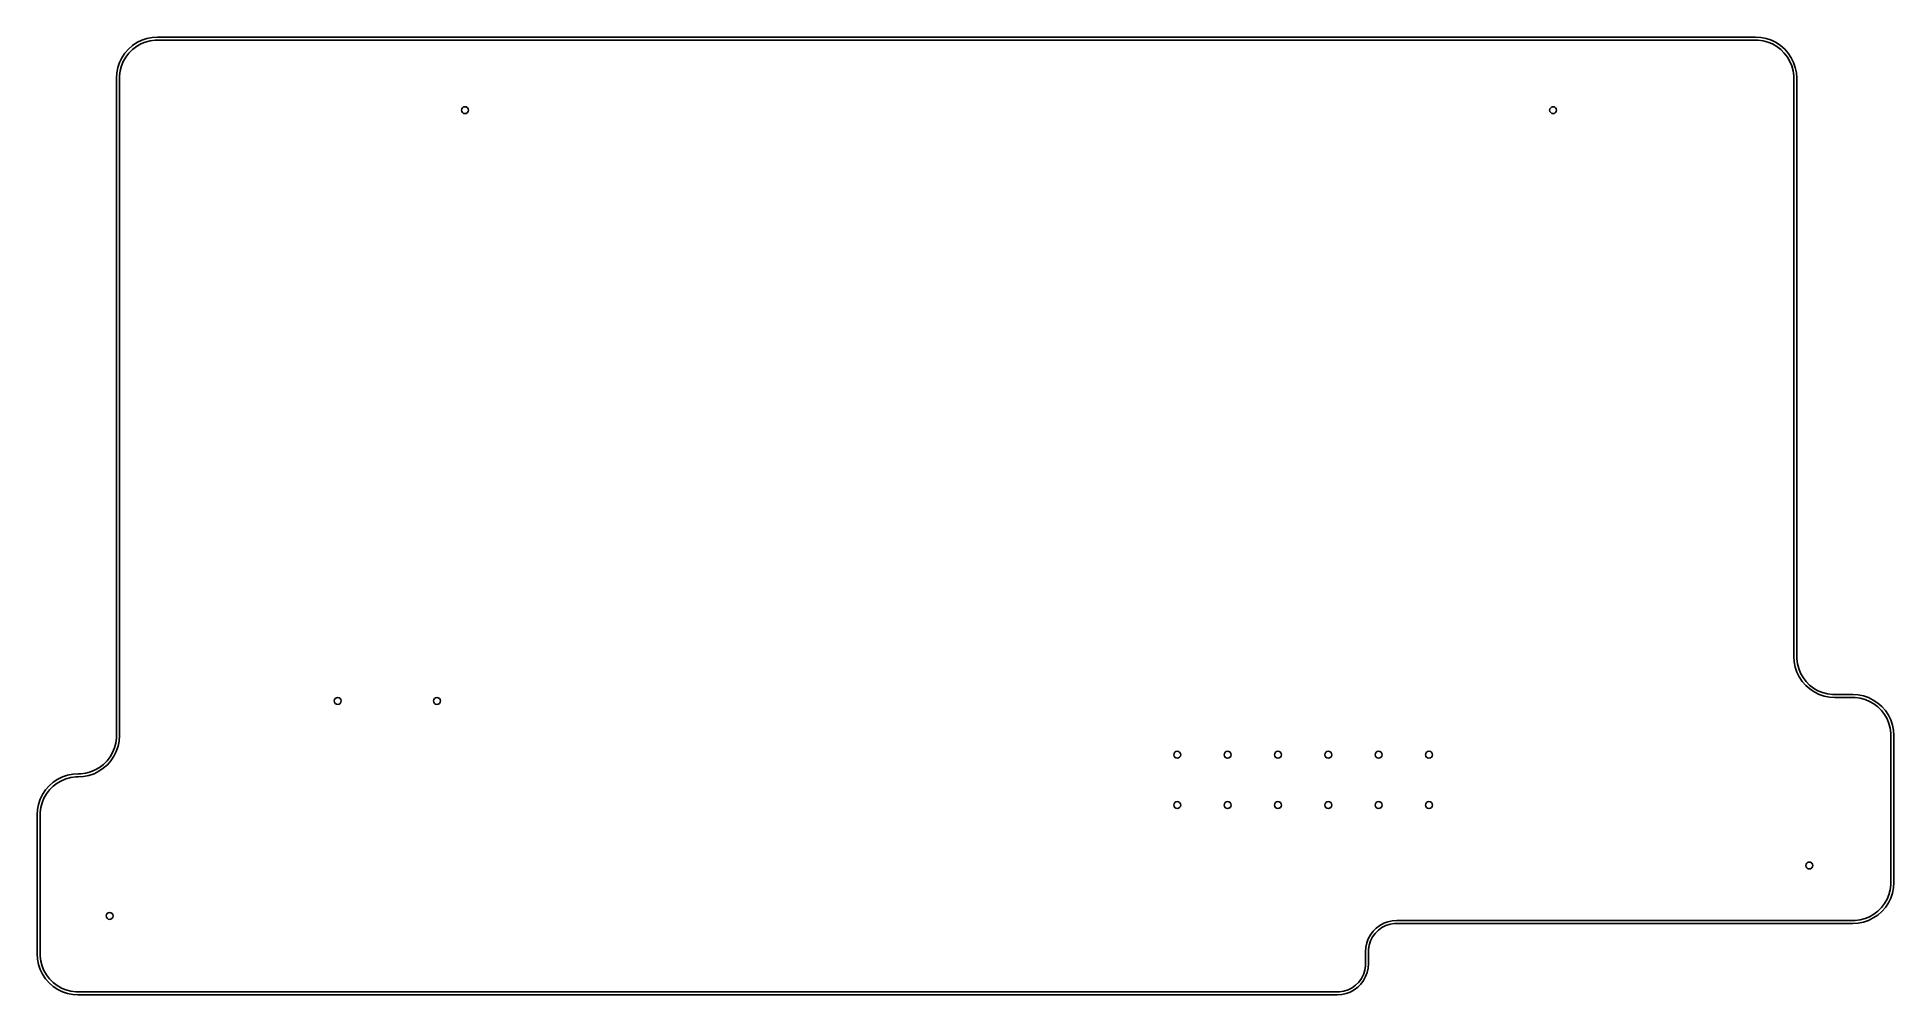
# Model space of a CAD drawing. Extents: x 3.64 to 7.32, y -5.08 to -3.18.
import ezdxf

# ---------------------------------------------------------------- set-up
doc = ezdxf.new("R2010")
doc.units = 0
doc.header["$MEASUREMENT"] = 0
doc.layers.add('BLACK', color=7, linetype='CONTINUOUS')

msp = doc.modelspace()

# ---------------------------------------------------------------- linework, layer by layer
at = {"layer": 'BLACK', "linetype": 'CONTINUOUS'}
for p, q in [((3.8106, -3.2106), (3.8176, -3.2025)), ((3.8176, -3.2025), (3.8256, -3.1955)), ((3.8253, -3.2032), (3.8183, -3.2102)), ((3.8332, -3.1972), (3.8253, -3.2032)), ((3.8256, -3.1955), (3.8345, -3.1896)), ((3.8418, -3.1922), (3.8332, -3.1972)), ((3.8345, -3.1896), (3.8441, -3.1848)), ((3.851, -3.1884), (3.8418, -3.1922)), ((3.8441, -3.1848), (3.8542, -3.1814)), ((3.8606, -3.1858), (3.851, -3.1884)), ((3.8542, -3.1814), (3.8647, -3.1793)), ((3.8704, -3.1845), (3.8606, -3.1858)), ((3.8647, -3.1793), (3.8753, -3.1786)), ((3.8754, -3.1845), (3.8704, -3.1845)), ((3.8753, -3.1786), (3.8754, -3.1786)), ((3.8754, -3.1786), (7.0486, -3.1786)), ((3.8754, -3.1845), (3.8754, -3.1845)), ((7.0486, -3.1845), (3.8754, -3.1845)), ((3.8754, -3.1845), (3.8754, -3.1845)), ((3.8754, -3.1845), (3.8754, -3.1845)), ((7.0486, -3.1786), (7.0486, -3.1786)), ((7.0486, -3.1786), (7.0593, -3.1793)), ((7.0536, -3.1845), (7.0486, -3.1845)), ((7.0634, -3.1858), (7.0536, -3.1845)), ((7.0593, -3.1793), (7.0697, -3.1814)), ((7.073, -3.1884), (7.0634, -3.1858)), ((7.0697, -3.1814), (7.0799, -3.1848)), ((7.0822, -3.1922), (7.073, -3.1884)), ((7.0799, -3.1848), (7.0894, -3.1896)), ((7.0908, -3.1972), (7.0822, -3.1922)), ((7.0894, -3.1896), (7.0983, -3.1955)), ((7.0987, -3.2032), (7.0908, -3.1972)), ((7.0983, -3.1955), (7.1064, -3.2025)), ((7.1057, -3.2102), (7.0987, -3.2032)), ((7.1064, -3.2025), (7.1134, -3.2106)), ((3.7944, -3.2496), (3.7965, -3.2392)), ((3.7965, -3.2392), (3.7999, -3.229)), ((3.7999, -3.229), (3.8046, -3.2195)), ((3.8035, -3.2359), (3.8009, -3.2455)), ((3.8073, -3.2267), (3.8035, -3.2359)), ((3.8046, -3.2195), (3.8106, -3.2106)), ((3.8122, -3.2181), (3.8073, -3.2267)), ((3.8183, -3.2102), (3.8122, -3.2181)), ((7.1118, -3.2181), (7.1057, -3.2102)), ((7.1167, -3.2267), (7.1118, -3.2181)), ((7.1134, -3.2106), (7.1194, -3.2195)), ((7.1205, -3.2359), (7.1167, -3.2267)), ((7.1194, -3.2195), (7.1241, -3.229)), ((7.1231, -3.2455), (7.1205, -3.2359)), ((7.1241, -3.229), (7.1275, -3.2392)), ((7.1275, -3.2392), (7.1296, -3.2496)), ((3.7937, -3.2603), (3.7944, -3.2496)), ((3.7937, -4.5658), (3.7937, -3.2603)), ((3.7937, -3.2603), (3.7937, -3.2603)), ((3.8009, -3.2455), (3.7996, -3.2553)), ((3.7996, -3.2553), (3.7996, -3.2603)), ((3.7996, -3.2603), (3.7996, -3.2603)), ((3.7996, -3.2603), (3.7996, -4.5658)), ((7.1244, -3.2553), (7.1231, -3.2455)), ((7.1244, -3.2603), (7.1244, -3.2553)), ((7.1244, -4.4083), (7.1244, -3.2603)), ((7.1244, -3.2603), (7.1244, -3.2603)), ((7.1296, -3.2496), (7.1303, -3.2603)), ((7.1303, -3.2603), (7.1303, -3.2603)), ((7.1303, -3.2603), (7.1303, -3.2603)), ((7.1303, -3.2603), (7.1303, -4.4083)), ((7.1244, -4.4084), (7.1244, -4.4083)), ((7.1251, -4.419), (7.1244, -4.4084)), ((7.1272, -4.4295), (7.1251, -4.419)), ((7.1303, -4.4083), (7.1303, -4.4083)), ((7.1303, -4.4083), (7.1303, -4.4083)), ((7.1303, -4.4083), (7.1303, -4.4133)), ((7.1303, -4.4133), (7.1316, -4.4231)), ((7.1316, -4.4231), (7.1342, -4.4327)), ((7.1306, -4.4396), (7.1272, -4.4295)), ((7.1353, -4.4492), (7.1306, -4.4396)), ((7.1342, -4.4327), (7.138, -4.4419)), ((7.1413, -4.4581), (7.1353, -4.4492)), ((7.138, -4.4419), (7.1429, -4.4505)), ((7.1483, -4.4661), (7.1413, -4.4581)), ((7.1429, -4.4505), (7.149, -4.4584)), ((7.149, -4.4584), (7.156, -4.4654)), ((7.1564, -4.4731), (7.1483, -4.4661)), ((7.156, -4.4654), (7.1639, -4.4715)), ((7.1652, -4.4791), (7.1564, -4.4731)), ((7.1639, -4.4715), (7.1725, -4.4765)), ((7.1748, -4.4838), (7.1652, -4.4791)), ((7.1725, -4.4765), (7.1817, -4.4803)), ((7.1849, -4.4872), (7.1748, -4.4838)), ((7.1817, -4.4803), (7.1913, -4.4828)), ((7.1954, -4.4893), (7.1849, -4.4872)), ((7.1913, -4.4828), (7.2011, -4.4841)), ((7.2061, -4.49), (7.1954, -4.4893)), ((7.2011, -4.4841), (7.2061, -4.4841)), ((7.2061, -4.4841), (7.2061, -4.4841)), ((7.2061, -4.4841), (7.2415, -4.4841)), ((7.2415, -4.49), (7.2061, -4.49)), ((7.2061, -4.49), (7.2061, -4.49)), ((7.2061, -4.49), (7.2061, -4.49)), ((7.2415, -4.4841), (7.2415, -4.4841)), ((7.2415, -4.4841), (7.2522, -4.4848)), ((7.2465, -4.49), (7.2415, -4.49)), ((7.2563, -4.4913), (7.2465, -4.49)), ((7.2522, -4.4848), (7.2627, -4.4869)), ((7.2659, -4.4939), (7.2563, -4.4913)), ((7.2627, -4.4869), (7.2728, -4.4903)), ((7.2751, -4.4977), (7.2659, -4.4939)), ((7.2728, -4.4903), (7.2824, -4.4951)), ((7.2837, -4.5027), (7.2751, -4.4977)), ((7.2824, -4.4951), (7.2912, -4.501)), ((7.2916, -4.5087), (7.2837, -4.5027)), ((7.2912, -4.501), (7.2993, -4.508)), ((7.2986, -4.5157), (7.2916, -4.5087)), ((7.3047, -4.5236), (7.2986, -4.5157)), ((7.2993, -4.508), (7.3063, -4.5161)), ((7.3096, -4.5322), (7.3047, -4.5236)), ((7.3063, -4.5161), (7.3123, -4.525)), ((7.3134, -4.5414), (7.3096, -4.5322)), ((7.3123, -4.525), (7.317, -4.5346)), ((7.317, -4.5346), (7.3204, -4.5447)), ((3.7924, -4.5806), (3.7937, -4.5708)), ((3.7937, -4.5708), (3.7937, -4.5658)), ((3.7937, -4.5658), (3.7937, -4.5658)), ((3.7937, -4.5658), (3.7937, -4.5658)), ((3.7996, -4.5658), (3.7989, -4.5765)), ((7.316, -4.551), (7.3134, -4.5414)), ((7.3173, -4.5608), (7.316, -4.551)), ((7.3173, -4.5658), (7.3173, -4.5608)), ((7.3173, -4.8572), (7.3173, -4.5658)), ((7.3173, -4.5658), (7.3173, -4.5658)), ((7.3204, -4.5447), (7.3225, -4.5552)), ((7.3225, -4.5552), (7.3232, -4.5658)), ((7.3232, -4.5658), (7.3232, -4.5658)), ((7.3232, -4.5658), (7.3232, -4.5658)), ((7.3232, -4.5658), (7.3232, -4.8572)), ((3.775, -4.6159), (3.781, -4.608)), ((3.781, -4.608), (3.786, -4.5994)), ((3.7886, -4.6067), (3.7827, -4.6155)), ((3.786, -4.5994), (3.7898, -4.5902)), ((3.7934, -4.5971), (3.7886, -4.6067)), ((3.7898, -4.5902), (3.7924, -4.5806)), ((3.7968, -4.587), (3.7934, -4.5971)), ((3.7989, -4.5765), (3.7968, -4.587)), ((3.6866, -4.6478), (3.6968, -4.6444)), ((3.6968, -4.6444), (3.7072, -4.6423)), ((3.7072, -4.6423), (3.7179, -4.6416)), ((3.7179, -4.6416), (3.7179, -4.6416)), ((3.7179, -4.6416), (3.7179, -4.6416)), ((3.7179, -4.6416), (3.7179, -4.6416)), ((3.7179, -4.6416), (3.7179, -4.6416)), ((3.7179, -4.6416), (3.7179, -4.6416)), ((3.7179, -4.6416), (3.7229, -4.6416)), ((3.7229, -4.6416), (3.7327, -4.6403)), ((3.739, -4.6447), (3.7286, -4.6468)), ((3.7327, -4.6403), (3.7423, -4.6377)), ((3.7492, -4.6413), (3.739, -4.6447)), ((3.7423, -4.6377), (3.7515, -4.6339)), ((3.7587, -4.6366), (3.7492, -4.6413)), ((3.7515, -4.6339), (3.7601, -4.629)), ((3.7676, -4.6306), (3.7587, -4.6366)), ((3.7601, -4.629), (3.768, -4.6229)), ((3.7757, -4.6236), (3.7676, -4.6306)), ((3.768, -4.6229), (3.775, -4.6159)), ((3.7827, -4.6155), (3.7757, -4.6236)), ((3.6424, -4.692), (3.6471, -4.6824)), ((3.6471, -4.6824), (3.6531, -4.6736)), ((3.6547, -4.6811), (3.6498, -4.6897)), ((3.6531, -4.6736), (3.6601, -4.6655)), ((3.6608, -4.6732), (3.6547, -4.6811)), ((3.6601, -4.6655), (3.6682, -4.6585)), ((3.6678, -4.6662), (3.6608, -4.6732)), ((3.6757, -4.6601), (3.6678, -4.6662)), ((3.6682, -4.6585), (3.677, -4.6525)), ((3.6843, -4.6552), (3.6757, -4.6601)), ((3.677, -4.6525), (3.6866, -4.6478)), ((3.6935, -4.6514), (3.6843, -4.6552)), ((3.7031, -4.6488), (3.6935, -4.6514)), ((3.7129, -4.6475), (3.7031, -4.6488)), ((3.7179, -4.6475), (3.7129, -4.6475)), ((3.7286, -4.6468), (3.7179, -4.6475)), ((3.7179, -4.6475), (3.7179, -4.6475)), ((3.7179, -4.6475), (3.7179, -4.6475)), ((3.7179, -4.6475), (3.7179, -4.6475)), ((3.7179, -4.6475), (3.7179, -4.6475)), ((3.6362, -4.7233), (3.6369, -4.7126)), ((3.6369, -4.7126), (3.639, -4.7022)), ((3.639, -4.7022), (3.6424, -4.692)), ((3.6434, -4.7085), (3.6421, -4.7183)), ((3.6421, -4.7183), (3.6421, -4.7233)), ((3.646, -4.6989), (3.6434, -4.7085)), ((3.6498, -4.6897), (3.646, -4.6989)), ((3.6362, -4.9989), (3.6362, -4.7233)), ((3.6362, -4.7233), (3.6362, -4.7233)), ((3.6421, -4.7233), (3.6421, -4.7233)), ((3.6421, -4.7233), (3.6421, -4.9989)), ((7.316, -4.872), (7.3173, -4.8621)), ((7.3173, -4.8621), (7.3173, -4.8572)), ((7.3173, -4.8572), (7.3173, -4.8572)), ((7.3173, -4.8572), (7.3173, -4.8572)), ((7.3232, -4.8572), (7.3225, -4.8678)), ((7.2986, -4.9072), (7.3047, -4.8993)), ((7.3047, -4.8993), (7.3096, -4.8907)), ((7.3123, -4.898), (7.3063, -4.9069)), ((7.3096, -4.8907), (7.3134, -4.8816)), ((7.317, -4.8884), (7.3123, -4.898)), ((7.3134, -4.8816), (7.316, -4.872)), ((7.3204, -4.8783), (7.317, -4.8884)), ((7.3225, -4.8678), (7.3204, -4.8783)), ((6.3025, -4.9428), (6.3102, -4.9385)), ((6.3102, -4.9385), (6.3185, -4.9355)), ((6.3229, -4.9402), (6.3145, -4.943)), ((6.3185, -4.9355), (6.3272, -4.9336)), ((6.3316, -4.9388), (6.3229, -4.9402)), ((6.3272, -4.9336), (6.3359, -4.9329)), ((6.336, -4.9388), (6.3316, -4.9388)), ((6.3359, -4.9329), (6.336, -4.9329)), ((6.336, -4.9329), (7.2415, -4.9329)), ((7.2415, -4.9388), (6.336, -4.9388)), ((6.336, -4.9388), (6.336, -4.9388)), ((6.336, -4.9388), (6.336, -4.9388)), ((6.336, -4.9388), (6.336, -4.9388)), ((7.2415, -4.9329), (7.2415, -4.9329)), ((7.2415, -4.9329), (7.2465, -4.9329)), ((7.2522, -4.9381), (7.2415, -4.9388)), ((7.2415, -4.9388), (7.2415, -4.9388)), ((7.2415, -4.9388), (7.2415, -4.9388)), ((7.2415, -4.9388), (7.2415, -4.9388)), ((7.2465, -4.9329), (7.2563, -4.9316)), ((7.2627, -4.9361), (7.2522, -4.9381)), ((7.2563, -4.9316), (7.2659, -4.9291)), ((7.2728, -4.9326), (7.2627, -4.9361)), ((7.2659, -4.9291), (7.2751, -4.9253)), ((7.2824, -4.9279), (7.2728, -4.9326)), ((7.2751, -4.9253), (7.2837, -4.9203)), ((7.2912, -4.922), (7.2824, -4.9279)), ((7.2837, -4.9203), (7.2916, -4.9143)), ((7.2993, -4.9149), (7.2912, -4.922)), ((7.2916, -4.9143), (7.2986, -4.9072)), ((7.3063, -4.9069), (7.2993, -4.9149)), ((6.2765, -4.9775), (6.2796, -4.9692)), ((6.2796, -4.9692), (6.2838, -4.9614)), ((6.284, -4.9734), (6.2813, -4.9818)), ((6.2838, -4.9614), (6.2891, -4.9543)), ((6.288, -4.9655), (6.284, -4.9734)), ((6.2932, -4.9584), (6.288, -4.9655)), ((6.2891, -4.9543), (6.2954, -4.9481)), ((6.2995, -4.9522), (6.2932, -4.9584)), ((6.2954, -4.9481), (6.3025, -4.9428)), ((6.3066, -4.947), (6.2995, -4.9522)), ((6.3145, -4.943), (6.3066, -4.947)), ((3.6369, -5.0095), (3.6362, -4.9989)), ((3.6362, -4.9989), (3.6362, -4.9989)), ((3.639, -5.02), (3.6369, -5.0095)), ((3.6421, -4.9989), (3.6421, -4.9989)), ((3.6421, -4.9989), (3.6421, -4.9989)), ((3.6421, -4.9989), (3.6421, -5.0039)), ((3.6421, -5.0039), (3.6434, -5.0137)), ((3.6434, -5.0137), (3.646, -5.0233)), ((6.274, -4.9949), (6.2746, -4.9861)), ((6.274, -5.0186), (6.274, -4.9949)), ((6.274, -4.9949), (6.274, -4.9949)), ((6.2746, -4.9861), (6.2765, -4.9775)), ((6.2813, -4.9818), (6.2799, -4.9905)), ((6.2799, -4.9905), (6.2799, -4.9949)), ((6.2799, -4.9949), (6.2799, -4.9949)), ((6.2799, -4.9949), (6.2799, -5.0186)), ((3.6424, -5.0301), (3.639, -5.02)), ((3.6471, -5.0397), (3.6424, -5.0301)), ((3.646, -5.0233), (3.6498, -5.0325)), ((3.6531, -5.0486), (3.6471, -5.0397)), ((3.6498, -5.0325), (3.6547, -5.0411)), ((3.6601, -5.0566), (3.6531, -5.0486)), ((3.6547, -5.0411), (3.6608, -5.049)), ((3.6608, -5.049), (3.6678, -5.056)), ((6.2607, -5.0551), (6.2659, -5.048)), ((6.2659, -5.048), (6.2699, -5.0401)), ((6.2699, -5.0401), (6.2726, -5.0317)), ((6.2743, -5.0443), (6.2701, -5.0521)), ((6.2726, -5.0317), (6.274, -5.023)), ((6.274, -5.023), (6.274, -5.0186)), ((6.274, -5.0186), (6.274, -5.0186)), ((6.274, -5.0186), (6.274, -5.0186)), ((6.2774, -5.036), (6.2743, -5.0443)), ((6.2793, -5.0274), (6.2774, -5.036)), ((6.2799, -5.0186), (6.2793, -5.0274)), ((3.6682, -5.0637), (3.6601, -5.0566)), ((3.6678, -5.056), (3.6757, -5.062)), ((3.677, -5.0696), (3.6682, -5.0637)), ((3.6757, -5.062), (3.6843, -5.067)), ((3.6866, -5.0744), (3.677, -5.0696)), ((3.6843, -5.067), (3.6935, -5.0708)), ((3.6968, -5.0778), (3.6866, -5.0744)), ((3.6935, -5.0708), (3.7031, -5.0734)), ((3.7072, -5.0799), (3.6968, -5.0778)), ((3.7031, -5.0734), (3.7129, -5.0747)), ((3.7179, -5.0806), (3.7072, -5.0799)), ((3.7129, -5.0747), (3.7179, -5.0747)), ((3.7179, -5.0747), (3.7179, -5.0747)), ((3.7179, -5.0747), (6.2179, -5.0747)), ((6.2179, -5.0806), (3.7179, -5.0806)), ((3.7179, -5.0806), (3.7179, -5.0806)), ((3.7179, -5.0806), (3.7179, -5.0806)), ((6.2179, -5.0747), (6.2179, -5.0747)), ((6.2179, -5.0747), (6.2223, -5.0747)), ((6.2267, -5.0799), (6.2179, -5.0806)), ((6.2179, -5.0806), (6.2179, -5.0806)), ((6.2179, -5.0806), (6.2179, -5.0806)), ((6.2179, -5.0806), (6.2179, -5.0806)), ((6.2223, -5.0747), (6.231, -5.0733)), ((6.2354, -5.0781), (6.2267, -5.0799)), ((6.231, -5.0733), (6.2394, -5.0706)), ((6.2437, -5.075), (6.2354, -5.0781)), ((6.2394, -5.0706), (6.2473, -5.0666)), ((6.2514, -5.0707), (6.2437, -5.075)), ((6.2473, -5.0666), (6.2544, -5.0614)), ((6.2585, -5.0654), (6.2514, -5.0707)), ((6.2544, -5.0614), (6.2607, -5.0551)), ((6.2648, -5.0592), (6.2585, -5.0654)), ((6.2701, -5.0521), (6.2648, -5.0592))]:
    msp.add_line(p, q, dxfattribs=at)
at = {"layer": 'BLACK'}
for centre in [(4.4856, -3.3237), (4.4856, -3.3237), (6.6466, -3.3237), (6.6466, -3.3237), (4.2332, -4.4969), (4.2332, -4.4969), (4.4301, -4.4969), (4.4301, -4.4969), (5.9001, -4.6037), (5.9001, -4.6037), (6.0001, -4.6037), (6.0001, -4.6037), (6.1001, -4.6037), (6.1001, -4.6037), (6.2001, -4.6037), (6.2001, -4.6037), (6.3001, -4.6037), (6.3001, -4.6037), (6.4001, -4.6037), (6.4001, -4.6037), (5.9001, -4.7037), (5.9001, -4.7037), (6.0001, -4.7037), (6.0001, -4.7037), (6.1001, -4.7037), (6.1001, -4.7037), (6.2001, -4.7037), (6.2001, -4.7037), (6.3001, -4.7037), (6.3001, -4.7037), (6.4001, -4.7037), (6.4001, -4.7037), (7.1553, -4.8237), (7.1553, -4.8237), (3.7801, -4.9237), (3.7801, -4.9237)]:
    msp.add_circle(centre, 0.00689, dxfattribs=at)

doc.saveas('drawing.dxf')
